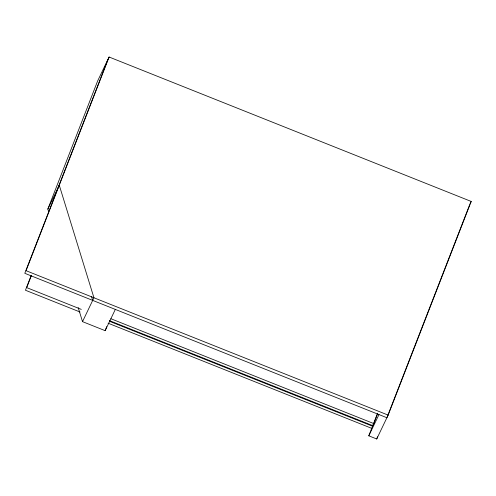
<?xml version="1.0" encoding="UTF-8"?>
<svg xmlns="http://www.w3.org/2000/svg" width="496" height="496" viewBox="0 0 496 496"><rect width="100%" height="100%" fill="white"/><g stroke="black" fill="none" stroke-linecap="round" stroke-linejoin="round"><path stroke-width="0.74" d="M48.751 212.052L47.839 209.089L97.669 80.891L109.108 57.021L471.2 201.444L388.151 415.109L376.712 438.979L368.795 435.817L377.214 414.16M107.849 59.644L24.8 273.308L386.892 417.731L469.662 204.78M109.108 57.021L26.052 270.692L388.151 415.109M31.043 275.838L25.445 290.241L80.042 312.015M31.459 275.379L26.703 287.618L81.301 309.392M78.182 307.57L82.516 321.637L105.146 330.665L106.727 326.585M377.71 413.478L372.955 425.717L109.312 320.571M376.712 438.979L377.555 436.809M47.839 209.089L59.272 185.225L93.949 297.774L82.516 321.637M105.146 330.665L115.326 309.417M469.948 204.061L471.2 201.444M368.795 435.817L378.975 414.569M110.856 318.717L373.786 423.584L372.533 426.2L109.597 321.334M108.06 323.187L371.702 428.339M91.549 296.689L92.69 300.39"/></g></svg>
